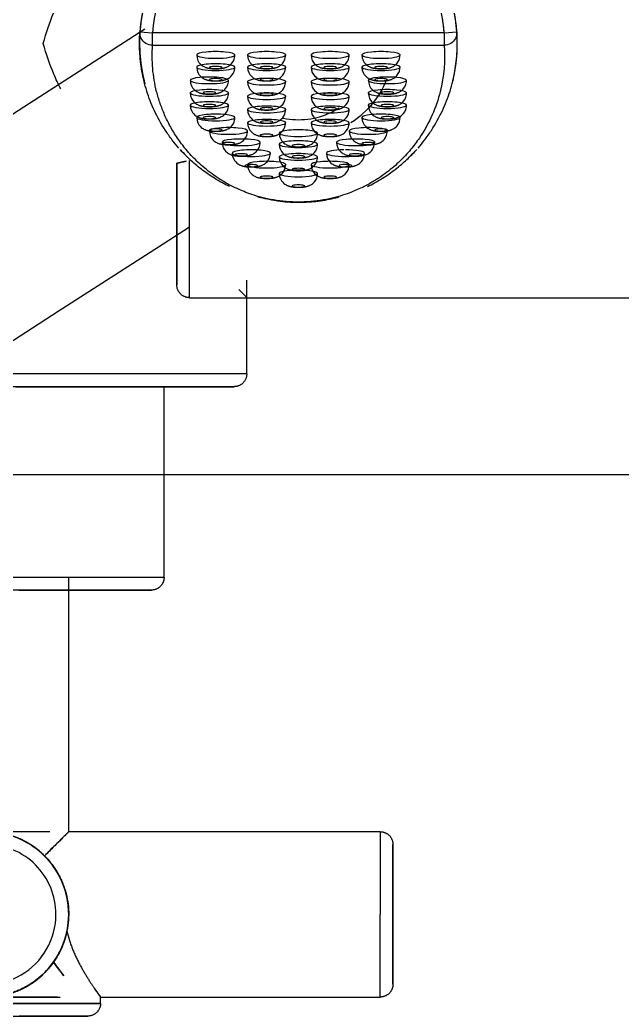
# Model space of a CAD drawing. Header units: millimetres. Extents: x 173236 to 801264, y -94969 to 615039.
# Drawn here: x 642920.1 to 642967.5, y 104797.6 to 104875.9 of the extents above; entities that cross this region are included whole.
import ezdxf

# ---------------------------------------------------------------- set-up
doc = ezdxf.new("R2010")
doc.units = ezdxf.units.MM
doc.header["$MEASUREMENT"] = 0
for name, color, linetype in [('VOX-A-ANNO-GRID-LINE', 254, 'Continuous'), ('VOX-A-ELEV-1-NEAR', 130, 'Continuous'), ('VOX-I- FURN-LAYOUT', 93, 'Continuous')]:
    doc.layers.add(name, color=color, linetype=linetype)

# ---------------------------------------------------------------- blocks, each defined once
blk = doc.blocks.new('dd')
at = {"layer": 'VOX-A-ANNO-GRID-LINE', "transparency": 33554610}
blk.add_line((725773.869, 159771.319), (698032.949, 159771.319), dxfattribs=at)
blk = doc.blocks.new('Shower_columns_15486 - Xref_5A9743C00 - Torture_dwg_K_LINK-1495419-First Floor')
blk.add_line((-2.1457, -3.0709), (-0.8071, -3.0709))
for points, knots in [([(-2.7756, -2.2835), (-2.7669, -2.2504), (-2.7507, -2.2028), (-2.7263, -2.1507), (-2.7108, -2.1219), (-2.6986, -2.1008), (-2.6852, -2.0803), (-2.666, -2.0539), (-2.6398, -2.0223), (-2.6126, -1.9919), (-2.5909, -1.9679), (-2.5751, -1.95), (-2.5595, -1.9321), (-2.5385, -1.9086), (-2.502, -1.8683), (-2.4709, -1.8353), (-2.4507, -1.8137)], [0, 0, 0, 0, 0.0714286, 0.1071429, 0.125, 0.1428571, 0.1607143, 0.1785714, 0.2142857, 0.25, 0.2678571, 0.2857143, 0.3035714, 0.3214286, 0.3571429, 0.4285714, 0.4285714, 0.4285714, 0.4285714]), ([(-2.7217, -2.4242), (-2.7293, -2.4096), (-2.7503, -2.3647), (-2.7668, -2.3168), (-2.7756, -2.2835)], [0.8928571, 0.8928571, 0.8928571, 0.8928571, 0.9285714, 1, 1, 1, 1])]:
    blk.add_open_spline(points, degree=3, knots=knots)
blk.add_open_spline([(-2.1457, -3.0709), (-2.1457, -3.0703), (-2.15, -3.0656), (-2.1623, -3.0536), (-2.1703, -3.0456)], degree=3)
blk = doc.blocks.new('Shower_columns_15486 - Xref_5A9743C00 - Torture_dwg_D_FIXED-1495421-First Floor')
for p, q in [((-2.3228, -0.7874), (-2.3228, -0.3629)), ((-2.3228, -0.4546), (-2.3228, -0.3629)), ((-2.3622, -0.7025), (-2.3622, -0.3711)), ((-2.3622, -0.7025), (-2.3622, -0.3711)), ((-2.3228, -0.7874), (-0.3937, -0.7874))]:
    blk.add_line(p, q)
at = {"flags": 128}
for points in [[(-2.3622, -0.3711), (-2.3622, -0.3967), (-2.3622, -0.4218), (-2.3622, -0.4461), (-2.3622, -0.4698), (-2.3622, -0.4927), (-2.3622, -0.5148), (-2.3622, -0.5361), (-2.3622, -0.5565), (-2.3622, -0.5761), (-2.3622, -0.5947), (-2.3622, -0.6124), (-2.3622, -0.6291), (-2.3622, -0.6447), (-2.3622, -0.6594), (-2.3622, -0.673), (-2.3622, -0.6855), (-2.3622, -0.6969), (-2.3622, -0.7072), (-2.3622, -0.7164), (-2.3622, -0.7245), (-2.3622, -0.7313), (-2.3622, -0.737), (-2.3622, -0.7415), (-2.3622, -0.7449), (-2.3622, -0.747), (-2.3622, -0.748)], [(-2.3622, -0.748), (-2.3622, -0.7474), (-2.3622, -0.7456), (-2.3622, -0.7427), (-2.3622, -0.7385), (-2.3622, -0.7331), (-2.3622, -0.7266), (-2.3622, -0.7189), (-2.3622, -0.7101), (-2.3622, -0.7001), (-2.3622, -0.689), (-2.3622, -0.6768), (-2.3622, -0.6635), (-2.3622, -0.6492), (-2.3622, -0.6338), (-2.3622, -0.6174), (-2.3622, -0.6), (-2.3622, -0.5816), (-2.3622, -0.5624), (-2.3622, -0.5422), (-2.3622, -0.5212), (-2.3622, -0.4993), (-2.3622, -0.4766), (-2.3622, -0.4532), (-2.3622, -0.429), (-2.3622, -0.4042), (-2.3622, -0.3787), (-2.3622, -0.3711)], [(-2.3228, -0.7874), (-2.3244, -0.7874), (-2.326, -0.7873), (-2.3275, -0.7871), (-2.3291, -0.7869), (-2.3307, -0.7866), (-2.3322, -0.7863), (-2.3337, -0.7859), (-2.3352, -0.7854), (-2.3367, -0.7849), (-2.3382, -0.7843), (-2.3396, -0.7837), (-2.341, -0.783), (-2.3424, -0.7822), (-2.3437, -0.7814), (-2.3451, -0.7805), (-2.3463, -0.7796), (-2.3476, -0.7786), (-2.3488, -0.7776), (-2.35, -0.7766), (-2.3511, -0.7755), (-2.3522, -0.7743), (-2.3532, -0.7731), (-2.3542, -0.7719), (-2.3551, -0.7706), (-2.356, -0.7693), (-2.3568, -0.768), (-2.3576, -0.7666), (-2.3583, -0.7652), (-2.3589, -0.7638), (-2.3595, -0.7623), (-2.3601, -0.7608), (-2.3606, -0.7593), (-2.361, -0.7578), (-2.3613, -0.7563), (-2.3616, -0.7547), (-2.3619, -0.7532), (-2.362, -0.7516), (-2.3622, -0.75), (-2.3622, -0.7485), (-2.3622, -0.748)]]:
    blk.add_lwpolyline(points, dxfattribs=at)
for points, knots in [([(-2.3337, -0.3652), (-2.3372, -0.3659), (-2.3438, -0.3673), (-2.3517, -0.3689), (-2.3597, -0.3705), (-2.3622, -0.3711), (-2.3622, -0.3711)], [0.1666667, 0.1666667, 0.1666667, 0.1666667, 0.3333333, 0.5, 0.6666667, 1, 1, 1, 1]), ([(-2.3622, -0.3711), (-2.3622, -0.3711), (-2.3597, -0.3705), (-2.3518, -0.3689), (-2.3438, -0.3673), (-2.3372, -0.3659), (-2.3338, -0.3652)], [0, 0, 0, 0, 0.3333333, 0.5, 0.6666667, 0.8333333, 0.8333333, 0.8333333, 0.8333333])]:
    blk.add_open_spline(points, degree=3, knots=knots)
blk = doc.blocks.new('Shower_columns_15486 - Xref_5A9743C00 - Torture_dwg_J_VALVE LEFT-1495422-First Floor')
for p, q in [((0.8071, -3.3071), (0.8071, -3.0166)), ((0.8071, -3.3071), (0, -3.3071)), ((0.5512, -3.3465), (-0.1383, -3.3465)), ((0.7677, -3.3465), (0, -3.3465)), ((0.7677, -3.3465), (0.5429, -3.3465)), ((0.5512, -3.937), (0.5512, -3.3465)), ((0.5512, -3.937), (0, -3.937)), ((0.2559, -4.7244), (0.2559, -3.937)), ((0.5118, -3.9764), (0, -3.9764)), ((0.1603, -3.9764), (0.2559, -3.9764)), ((0.5118, -3.9764), (0.2699, -3.9764)), ((0.1969, -4.7244), (0, -4.7244)), ((1.2205, -4.7244), (0.2559, -4.7244)), ((1.2205, -4.7244), (1.2205, -4.9803)), ((1.2598, -4.9803), (1.2598, -4.7638)), ((1.2598, -4.9803), (1.2598, -4.7638)), ((1.2205, -5.2362), (1.2205, -4.9803)), ((1.2598, -4.9803), (1.2598, -5.1678)), ((1.2598, -4.9803), (1.2598, -5.1678)), ((0, -5.2362), (0.229, -5.2362)), ((0.2088, -5.2362), (0, -5.2362)), ((0, -5.2362), (0.2088, -5.2362)), ((0.3543, -5.2362), (1.2205, -5.2362)), ((0.3543, -5.2559), (0.3543, -5.2362)), ((0.3543, -5.2559), (0, -5.2559)), ((0, -5.2559), (0.3543, -5.2559)), ((0, -5.2953), (0.315, -5.2953)), ((0, -5.2953), (0.315, -5.2953))]:
    blk.add_line(p, q)
at = {"flags": 128}
for points in [[(0.8071, -3.3071), (0.8071, -3.3087), (0.807, -3.3102), (0.8068, -3.3118), (0.8066, -3.3134), (0.8063, -3.3149), (0.806, -3.3164), (0.8056, -3.318), (0.8051, -3.3195), (0.8046, -3.321), (0.804, -3.3224), (0.8033, -3.3239), (0.8026, -3.3253), (0.8019, -3.3266), (0.8011, -3.328), (0.8002, -3.3293), (0.7993, -3.3306), (0.7983, -3.3318), (0.7973, -3.333), (0.7963, -3.3342), (0.7951, -3.3353), (0.794, -3.3364), (0.7928, -3.3374), (0.7916, -3.3384), (0.7903, -3.3393), (0.789, -3.3402), (0.7876, -3.341), (0.7863, -3.3418), (0.7849, -3.3425), (0.7834, -3.3432), (0.782, -3.3438), (0.7805, -3.3443), (0.779, -3.3448), (0.7775, -3.3452), (0.776, -3.3456), (0.7744, -3.3459), (0.7729, -3.3461), (0.7713, -3.3463), (0.7697, -3.3464), (0.7681, -3.3465), (0.7677, -3.3465)], [(0.0919, -3.3465), (0.1223, -3.3465), (0.1525, -3.3465), (0.1825, -3.3465), (0.2122, -3.3465), (0.2415, -3.3465), (0.2704, -3.3465), (0.299, -3.3465), (0.327, -3.3465), (0.3545, -3.3465), (0.3815, -3.3465), (0.4078, -3.3465), (0.4335, -3.3465), (0.4585, -3.3465), (0.4827, -3.3465), (0.5062, -3.3465), (0.5289, -3.3465), (0.5507, -3.3465), (0.5717, -3.3465), (0.5917, -3.3465), (0.6108, -3.3465), (0.6289, -3.3465), (0.646, -3.3465), (0.6621, -3.3465), (0.6771, -3.3465), (0.691, -3.3465), (0.7038, -3.3465), (0.7155, -3.3465), (0.7261, -3.3465), (0.7355, -3.3465), (0.7437, -3.3465), (0.7507, -3.3465), (0.7565, -3.3465), (0.7612, -3.3465), (0.7646, -3.3465), (0.7667, -3.3465), (0.7677, -3.3465)], [(0.7677, -3.3465), (0.7671, -3.3465), (0.7653, -3.3465), (0.7622, -3.3465), (0.7579, -3.3465), (0.7524, -3.3465), (0.7457, -3.3465), (0.7378, -3.3465), (0.7287, -3.3465), (0.7185, -3.3465), (0.7071, -3.3465), (0.6946, -3.3465), (0.681, -3.3465), (0.6662, -3.3465), (0.6505, -3.3465), (0.6336, -3.3465), (0.6158, -3.3465), (0.597, -3.3465), (0.5772, -3.3465), (0.5565, -3.3465), (0.5349, -3.3465), (0.5124, -3.3465)], [(0.5512, -3.937), (0.5511, -3.9386), (0.5511, -3.9402), (0.5509, -3.9417), (0.5507, -3.9433), (0.5504, -3.9448), (0.5501, -3.9464), (0.5496, -3.9479), (0.5492, -3.9494), (0.5487, -3.9509), (0.5481, -3.9523), (0.5474, -3.9538), (0.5467, -3.9552), (0.546, -3.9566), (0.5452, -3.9579), (0.5443, -3.9592), (0.5434, -3.9605), (0.5424, -3.9618), (0.5414, -3.963), (0.5403, -3.9641), (0.5392, -3.9653), (0.5381, -3.9663), (0.5369, -3.9674), (0.5357, -3.9683), (0.5344, -3.9693), (0.5331, -3.9701), (0.5317, -3.971), (0.5304, -3.9717), (0.529, -3.9724), (0.5275, -3.9731), (0.5261, -3.9737), (0.5246, -3.9742), (0.5231, -3.9747), (0.5216, -3.9751), (0.52, -3.9755), (0.5185, -3.9758), (0.5169, -3.976), (0.5154, -3.9762), (0.5138, -3.9763), (0.5122, -3.9764), (0.5118, -3.9764)], [(0.1017, -3.9764), (0.1217, -3.9764), (0.1414, -3.9764), (0.161, -3.9764), (0.1803, -3.9764), (0.1993, -3.9764), (0.218, -3.9764), (0.2363, -3.9764), (0.2543, -3.9764), (0.2719, -3.9764), (0.289, -3.9764), (0.3057, -3.9764), (0.3218, -3.9764), (0.3375, -3.9764), (0.3526, -3.9764), (0.3672, -3.9764), (0.3811, -3.9764), (0.3945, -3.9764), (0.4072, -3.9764), (0.4193, -3.9764), (0.4307, -3.9764), (0.4414, -3.9764), (0.4514, -3.9764), (0.4607, -3.9764), (0.4692, -3.9764), (0.477, -3.9764), (0.4841, -3.9764), (0.4903, -3.9764), (0.4958, -3.9764), (0.5005, -3.9764), (0.5044, -3.9764), (0.5074, -3.9764), (0.5097, -3.9764), (0.5112, -3.9764), (0.5118, -3.9764)], [(0.5118, -3.9764), (0.5114, -3.9764), (0.5102, -3.9764), (0.5081, -3.9764), (0.5053, -3.9764), (0.5016, -3.9764), (0.4971, -3.9764), (0.4919, -3.9764), (0.4858, -3.9764), (0.479, -3.9764), (0.4714, -3.9764), (0.4631, -3.9764), (0.454, -3.9764), (0.4442, -3.9764), (0.4336, -3.9764), (0.4224, -3.9764), (0.4105, -3.9764), (0.398, -3.9764), (0.3848, -3.9764), (0.371, -3.9764), (0.3566, -3.9764), (0.3416, -3.9764), (0.3261, -3.9764), (0.3101, -3.9764), (0.2935, -3.9764), (0.2765, -3.9764), (0.2591, -3.9764)], [(0.2559, -4.9803), (0.2557, -4.9701), (0.2551, -4.9599), (0.2541, -4.9497), (0.2526, -4.9395), (0.2508, -4.9295), (0.2486, -4.9195), (0.2459, -4.9096), (0.2429, -4.8998), (0.2395, -4.8902), (0.2357, -4.8807), (0.2315, -4.8713), (0.227, -4.8621), (0.2221, -4.8532), (0.2168, -4.8444), (0.2112, -4.8358), (0.2053, -4.8275), (0.199, -4.8194), (0.1924, -4.8116), (0.1855, -4.804), (0.1783, -4.7967), (0.1708, -4.7898), (0.1631, -4.7831), (0.155, -4.7767), (0.1468, -4.7707), (0.1383, -4.765), (0.1295, -4.7596), (0.1206, -4.7546), (0.1115, -4.75), (0.1022, -4.7457)], [(1.2205, -4.7244), (1.222, -4.7244), (1.2236, -4.7245), (1.2252, -4.7247), (1.2267, -4.7249), (1.2283, -4.7252), (1.2298, -4.7255), (1.2314, -4.7259), (1.2329, -4.7264), (1.2343, -4.7269), (1.2358, -4.7275), (1.2372, -4.7282), (1.2387, -4.7289), (1.24, -4.7296), (1.2414, -4.7304), (1.2427, -4.7313), (1.244, -4.7322), (1.2452, -4.7332), (1.2464, -4.7342), (1.2476, -4.7352), (1.2487, -4.7364), (1.2498, -4.7375), (1.2508, -4.7387), (1.2518, -4.7399), (1.2527, -4.7412), (1.2536, -4.7425), (1.2544, -4.7438), (1.2552, -4.7452), (1.2559, -4.7466), (1.2566, -4.7481), (1.2572, -4.7495), (1.2577, -4.751), (1.2582, -4.7525), (1.2586, -4.754), (1.259, -4.7555), (1.2593, -4.7571), (1.2595, -4.7586), (1.2597, -4.7602), (1.2598, -4.7618), (1.2598, -4.7634), (1.2598, -4.7638)], [(1.2598, -4.9803), (1.2598, -4.9717), (1.2598, -4.963), (1.2598, -4.9544), (1.2598, -4.9458), (1.2598, -4.9373), (1.2598, -4.9288), (1.2598, -4.9205), (1.2598, -4.9122), (1.2598, -4.904), (1.2598, -4.896), (1.2598, -4.8881), (1.2598, -4.8803), (1.2598, -4.8727), (1.2598, -4.8653), (1.2598, -4.858), (1.2598, -4.851), (1.2598, -4.8442), (1.2598, -4.8375), (1.2598, -4.8311), (1.2598, -4.825), (1.2598, -4.8191), (1.2598, -4.8134), (1.2598, -4.808), (1.2598, -4.8029), (1.2598, -4.7981), (1.2598, -4.7936), (1.2598, -4.7893), (1.2598, -4.7854), (1.2598, -4.7818), (1.2598, -4.7785), (1.2598, -4.7755), (1.2598, -4.7729), (1.2598, -4.7706), (1.2598, -4.7686), (1.2598, -4.7669), (1.2598, -4.7656), (1.2598, -4.7647), (1.2598, -4.7641), (1.2598, -4.7638)], [(1.2598, -4.7638), (1.2598, -4.764), (1.2598, -4.7645), (1.2598, -4.7653), (1.2598, -4.7665), (1.2598, -4.7681), (1.2598, -4.77), (1.2598, -4.7722), (1.2598, -4.7748), (1.2598, -4.7777), (1.2598, -4.7809), (1.2598, -4.7844), (1.2598, -4.7882), (1.2598, -4.7924), (1.2598, -4.7969), (1.2598, -4.8016), (1.2598, -4.8066), (1.2598, -4.8119), (1.2598, -4.8175), (1.2598, -4.8234), (1.2598, -4.8295), (1.2598, -4.8358), (1.2598, -4.8423), (1.2598, -4.8491), (1.2598, -4.8561), (1.2598, -4.8633), (1.2598, -4.8707), (1.2598, -4.8783), (1.2598, -4.886), (1.2598, -4.8938), (1.2598, -4.9019), (1.2598, -4.91), (1.2598, -4.9182), (1.2598, -4.9266), (1.2598, -4.935), (1.2598, -4.9435), (1.2598, -4.9521), (1.2598, -4.9607), (1.2598, -4.9693), (1.2598, -4.978), (1.2598, -4.9803)], [(0.0971, -5.2171), (0.1065, -5.213), (0.1157, -5.2086), (0.1247, -5.2038), (0.1336, -5.1986), (0.1422, -5.1931), (0.1506, -5.1872), (0.1588, -5.181), (0.1667, -5.1745), (0.1743, -5.1677), (0.1816, -5.1606), (0.1887, -5.1532), (0.1955, -5.1455), (0.2019, -5.1375), (0.208, -5.1293), (0.2138, -5.1209), (0.2193, -5.1122), (0.2244, -5.1034), (0.2291, -5.0943), (0.2335, -5.085), (0.2375, -5.0756), (0.2411, -5.066), (0.2444, -5.0563), (0.2472, -5.0465), (0.2496, -5.0366), (0.2517, -5.0265), (0.2533, -5.0164), (0.2546, -5.0063), (0.2554, -4.9961), (0.2558, -4.9858), (0.2559, -4.9803)], [(1.2598, -4.9803), (1.2598, -4.989), (1.2598, -4.9976), (1.2598, -5.0062), (1.2598, -5.0148), (1.2598, -5.0233), (1.2598, -5.0318), (1.2598, -5.0402), (1.2598, -5.0484), (1.2598, -5.0566), (1.2598, -5.0646), (1.2598, -5.0725), (1.2598, -5.0803), (1.2598, -5.0879), (1.2598, -5.0953), (1.2598, -5.1026), (1.2598, -5.1096), (1.2598, -5.1165), (1.2598, -5.1231), (1.2598, -5.1295), (1.2598, -5.1356), (1.2598, -5.1416), (1.2598, -5.1472), (1.2598, -5.1526), (1.2598, -5.1577), (1.2598, -5.1625), (1.2598, -5.1671), (1.2598, -5.1713), (1.2598, -5.1752), (1.2598, -5.1788), (1.2598, -5.1821), (1.2598, -5.1851), (1.2598, -5.1878), (1.2598, -5.1901), (1.2598, -5.1921), (1.2598, -5.1937), (1.2598, -5.195), (1.2598, -5.196), (1.2598, -5.1966), (1.2598, -5.1968)], [(1.2598, -5.1969), (1.2598, -5.1967), (1.2598, -5.1962), (1.2598, -5.1953), (1.2598, -5.1941), (1.2598, -5.1925), (1.2598, -5.1906), (1.2598, -5.1884), (1.2598, -5.1859), (1.2598, -5.183), (1.2598, -5.1798), (1.2598, -5.1762), (1.2598, -5.1724), (1.2598, -5.1682), (1.2598, -5.1638), (1.2598, -5.159), (1.2598, -5.154), (1.2598, -5.1487), (1.2598, -5.1431), (1.2598, -5.1373), (1.2598, -5.1312), (1.2598, -5.1248), (1.2598, -5.1183), (1.2598, -5.1115), (1.2598, -5.1045), (1.2598, -5.0973), (1.2598, -5.0899), (1.2598, -5.0824), (1.2598, -5.0747), (1.2598, -5.0668), (1.2598, -5.0588), (1.2598, -5.0506), (1.2598, -5.0424), (1.2598, -5.0341), (1.2598, -5.0256), (1.2598, -5.0171), (1.2598, -5.0086), (1.2598, -4.9999), (1.2598, -4.9913), (1.2598, -4.9827), (1.2598, -4.9803)], [(1.2598, -5.1969), (1.2598, -5.1984), (1.2597, -5.2), (1.2596, -5.2016), (1.2593, -5.2031), (1.2591, -5.2047), (1.2587, -5.2062), (1.2583, -5.2077), (1.2578, -5.2092), (1.2573, -5.2107), (1.2567, -5.2122), (1.2561, -5.2136), (1.2554, -5.215), (1.2546, -5.2164), (1.2538, -5.2178), (1.253, -5.2191), (1.2521, -5.2204), (1.2511, -5.2216), (1.2501, -5.2228), (1.249, -5.224), (1.2479, -5.2251), (1.2468, -5.2262), (1.2456, -5.2272), (1.2443, -5.2282), (1.2431, -5.2291), (1.2417, -5.23), (1.2404, -5.2308), (1.239, -5.2316), (1.2376, -5.2323), (1.2362, -5.2329), (1.2347, -5.2335), (1.2333, -5.2341), (1.2318, -5.2346), (1.2302, -5.235), (1.2287, -5.2353), (1.2272, -5.2356), (1.2256, -5.2359), (1.224, -5.2361), (1.2225, -5.2362), (1.2209, -5.2362), (1.2205, -5.2362)], [(0.2215, -5.2362), (0.1476, -5.2362), (0.0738, -5.2362), (0, -5.2362)], [(0, -5.2362), (0.0738, -5.2362), (0.1476, -5.2362), (0.2215, -5.2362)], [(0, -5.2362), (0.0738, -5.2362), (0.1476, -5.2362), (0.2215, -5.2362)], [(0.2215, -5.2362), (0.1476, -5.2362), (0.0738, -5.2362), (0, -5.2362)], [(0.3543, -5.2559), (0.3543, -5.2575), (0.3542, -5.2591), (0.354, -5.2606), (0.3538, -5.2622), (0.3535, -5.2637), (0.3532, -5.2653), (0.3528, -5.2668), (0.3523, -5.2683), (0.3518, -5.2698), (0.3512, -5.2712), (0.3506, -5.2727), (0.3499, -5.2741), (0.3491, -5.2755), (0.3483, -5.2768), (0.3475, -5.2781), (0.3465, -5.2794), (0.3456, -5.2807), (0.3446, -5.2819), (0.3435, -5.283), (0.3424, -5.2841), (0.3412, -5.2852), (0.34, -5.2862), (0.3388, -5.2872), (0.3375, -5.2882), (0.3362, -5.289), (0.3349, -5.2899), (0.3335, -5.2906), (0.3321, -5.2913), (0.3307, -5.292), (0.3292, -5.2926), (0.3277, -5.2931), (0.3262, -5.2936), (0.3247, -5.294), (0.3232, -5.2944), (0.3217, -5.2947), (0.3201, -5.2949), (0.3185, -5.2951), (0.317, -5.2952), (0.3154, -5.2953), (0.315, -5.2953)], [(0.0991, -5.2953), (0.111, -5.2953), (0.1227, -5.2953), (0.1342, -5.2953), (0.1454, -5.2953), (0.1565, -5.2953), (0.1673, -5.2953), (0.1778, -5.2953), (0.1881, -5.2953), (0.198, -5.2953), (0.2077, -5.2953), (0.217, -5.2953), (0.2259, -5.2953), (0.2345, -5.2953), (0.2428, -5.2953), (0.2506, -5.2953), (0.258, -5.2953), (0.265, -5.2953), (0.2716, -5.2953), (0.2778, -5.2953), (0.2835, -5.2953), (0.2888, -5.2953), (0.2936, -5.2953), (0.2979, -5.2953), (0.3017, -5.2953), (0.3051, -5.2953), (0.308, -5.2953), (0.3104, -5.2953), (0.3123, -5.2953), (0.3137, -5.2953), (0.3146, -5.2953), (0.3149, -5.2953)], [(0.315, -5.2953), (0.3147, -5.2953), (0.314, -5.2953), (0.3127, -5.2953), (0.3109, -5.2953), (0.3087, -5.2953), (0.3059, -5.2953), (0.3027, -5.2953), (0.299, -5.2953), (0.2948, -5.2953), (0.2901, -5.2953), (0.285, -5.2953), (0.2794, -5.2953), (0.2733, -5.2953), (0.2669, -5.2953), (0.2599, -5.2953), (0.2526, -5.2953), (0.2449, -5.2953), (0.2368, -5.2953), (0.2283, -5.2953), (0.2194, -5.2953), (0.2102, -5.2953), (0.2007, -5.2953), (0.1908, -5.2953), (0.1806, -5.2953), (0.1702, -5.2953), (0.1594, -5.2953), (0.1484, -5.2953), (0.1372, -5.2953), (0.1258, -5.2953), (0.1141, -5.2953), (0.1023, -5.2953)]]:
    blk.add_lwpolyline(points, dxfattribs=at)
for radius, start, end in [(0.2559, 360, 90), (0.2559, 0.7824, 89.3797), (0.2165, 360, 90), (0.2165, 180, 0), (0.2559, 270, 360), (0.2559, 270, 358.8807)]:
    blk.add_arc((0, -4.9803), radius, start, end)
for points, knots in [([(0, -4.7244), (0.0123, -4.7247), (0.0306, -4.7261), (0.054, -4.7302), (0.071, -4.7342), (0.0874, -4.7395), (0.1085, -4.7482), (0.133, -4.761), (0.159, -4.7785), (0.174, -4.7921), (0.181, -4.7994)], [0, 0, 0, 0, 0.166667, 0.25, 0.333333, 0.416667, 0.5, 0.666667, 0.833333, 1, 1, 1, 1]), ([(0.2559, -4.7244), (0.2557, -4.7244), (0.253, -4.7274), (0.2437, -4.7366), (0.236, -4.7443), (0.229, -4.7514), (0.2212, -4.7591), (0.2062, -4.7741), (0.1916, -4.7889), (0.181, -4.7994)], [0, 0, 0, 0, 0.25, 0.375, 0.5, 0.5625, 0.625, 0.75, 1, 1, 1, 1]), ([(0.2559, -4.7244), (0.2559, -4.7247), (0.2546, -4.7261), (0.2504, -4.7302), (0.2461, -4.7342), (0.2407, -4.7395), (0.2322, -4.7482), (0.2194, -4.761), (0.2013, -4.7785), (0.1879, -4.7921), (0.181, -4.7994)], [0, 0, 0, 0, 0.166667, 0.25, 0.333333, 0.416667, 0.5, 0.666667, 0.833333, 1, 1, 1, 1]), ([(0.181, -4.7994), (0.1877, -4.8058), (0.2004, -4.8198), (0.2142, -4.8397), (0.2243, -4.8571), (0.2315, -4.8708), (0.2379, -4.8852), (0.245, -4.9052), (0.2519, -4.9319), (0.2563, -4.9654), (0.2559, -4.9989), (0.2528, -5.0213), (0.2505, -5.0324)], [0, 0, 0, 0, 0.125, 0.25, 0.3125, 0.375, 0.4375, 0.5, 0.625, 0.75, 0.875, 1, 1, 1, 1]), ([(0.2028, -5.1364), (0.2085, -5.1289), (0.2192, -5.1135), (0.2371, -5.0799), (0.246, -5.0521), (0.2505, -5.0324)], [0.6666667, 0.6666667, 0.6666667, 0.6666667, 0.75, 0.8333333, 1, 1, 1, 1]), ([(0.2505, -5.0324), (0.2461, -5.0521), (0.2372, -5.0798), (0.2193, -5.1133), (0.2086, -5.1288), (0.2029, -5.1363)], [0, 0, 0, 0, 0.1666667, 0.25, 0.3333333, 0.3333333, 0.3333333, 0.3333333]), ([(0.2505, -5.0324), (0.2529, -5.0421), (0.2569, -5.0565), (0.2628, -5.0748), (0.2676, -5.0881), (0.2729, -5.1009), (0.2787, -5.1132), (0.2837, -5.1231), (0.2876, -5.1307), (0.2905, -5.1364), (0.2935, -5.1419), (0.2975, -5.1491), (0.3025, -5.1578), (0.3085, -5.1676), (0.3142, -5.177), (0.3197, -5.1858), (0.3251, -5.194), (0.3303, -5.2016), (0.3349, -5.2086), (0.3391, -5.2149), (0.3444, -5.2223), (0.3517, -5.2325), (0.3541, -5.2362), (0.3543, -5.2362)], [0, 0, 0, 0, 0.083333, 0.125, 0.166667, 0.208333, 0.25, 0.291667, 0.3125, 0.333333, 0.354167, 0.375, 0.416667, 0.458333, 0.5, 0.541667, 0.583333, 0.625, 0.666667, 0.708333, 0.75, 0.833333, 1, 1, 1, 1]), ([(0, -5.2362), (0.0188, -5.2362), (0.0475, -5.2331), (0.08, -5.2237), (0.0983, -5.2167), (0.1119, -5.2106), (0.1253, -5.2036), (0.1427, -5.1931), (0.1723, -5.1716), (0.1955, -5.1471), (0.2088, -5.1283)], [0, 0, 0, 0, 0.25, 0.375, 0.4375, 0.5, 0.5625, 0.625, 0.75, 1, 1, 1, 1]), ([(0.2088, -5.1283), (0.1955, -5.1471), (0.1723, -5.1716), (0.1427, -5.1931), (0.1253, -5.2036), (0.1119, -5.2106), (0.0983, -5.2167), (0.08, -5.2237), (0.0475, -5.2331), (0.0188, -5.2362), (0, -5.2362)], [0, 0, 0, 0, 0.25, 0.375, 0.4375, 0.5, 0.5625, 0.625, 0.75, 1, 1, 1, 1]), ([(0.2408, -5.1708), (0.2383, -5.1676), (0.2333, -5.1609), (0.2227, -5.147), (0.2145, -5.1359), (0.2088, -5.1283)], [0.75, 0.75, 0.75, 0.75, 0.8125, 0.875, 1, 1, 1, 1]), ([(0, -5.2362), (0.0111, -5.2362), (0.033, -5.2348), (0.0594, -5.2296), (0.0798, -5.2236), (0.0946, -5.2183), (0.1089, -5.2121), (0.1203, -5.2063), (0.1291, -5.2013), (0.1377, -5.1961), (0.148, -5.1892), (0.1598, -5.1804), (0.1672, -5.1741), (0.1708, -5.1708)], [0, 0, 0, 0, 0.125, 0.25, 0.3125, 0.375, 0.4375, 0.5, 0.53125, 0.5625, 0.625, 0.6875, 0.75, 0.75, 0.75, 0.75]), ([(0.1708, -5.1709), (0.1672, -5.1741), (0.1598, -5.1804), (0.148, -5.1893), (0.1356, -5.1975), (0.1225, -5.2051), (0.1088, -5.2121), (0.0945, -5.2183), (0.0797, -5.2237), (0.0593, -5.2296), (0.0329, -5.2348), (0.011, -5.2362), (0, -5.2362)], [0.25, 0.25, 0.25, 0.25, 0.3125, 0.375, 0.4375, 0.5, 0.5625, 0.625, 0.6875, 0.75, 0.875, 1, 1, 1, 1])]:
    blk.add_open_spline(points, degree=3, knots=knots)
for points in [[(0.181, -4.7994), (0.1705, -4.7887), (0.1588, -4.779), (0.1458, -4.77)], [(0.2167, -4.8442), (0.2115, -4.8357), (0.2004, -4.8198), (0.1877, -4.8058), (0.181, -4.7994)], [(0.2088, -5.1283), (0.2145, -5.1359), (0.2255, -5.1507), (0.2358, -5.1644), (0.2409, -5.1709)], [(0.1639, -5.1768), (0.1494, -5.1889), (0.1174, -5.2102), (0.0611, -5.2313), (0.0208, -5.236), (0, -5.2362)], [(0, -5.2362), (0.0207, -5.236), (0.0609, -5.2314), (0.1173, -5.2103), (0.1493, -5.189), (0.1638, -5.1769)], [(0.3348, -5.2084), (0.3408, -5.2173), (0.3507, -5.2313), (0.3543, -5.236), (0.3543, -5.2362)]]:
    blk.add_open_spline(points, degree=3)
blk = doc.blocks.new('Shower_columns_15486 - Xref_5A9743C00 - Torture_dwg_L_FLEXO-1495424-First Floor')
at = {"flags": 128}
for points in [[(-4.0706, -3.276), (-3.5826, -2.9615), (-3.1649, -2.6923), (-2.818, -2.4687), (-2.5426, -2.2913), (-2.4609, -2.2386)], [(-1.7122, -2.3951), (-1.7169, -2.406), (-1.722, -2.4166), (-1.7275, -2.4271), (-1.7335, -2.4373), (-1.7398, -2.4472), (-1.7466, -2.4569), (-1.7537, -2.4664), (-1.7612, -2.4755), (-1.769, -2.4843), (-1.7772, -2.4928), (-1.7858, -2.501), (-1.7946, -2.5088), (-1.8038, -2.5162), (-1.8132, -2.5233), (-1.823, -2.53)], [(-2.0321, -2.5152), (-2.0228, -2.5168), (-2.0135, -2.5181), (-2.0041, -2.5191), (-1.9946, -2.5196), (-1.9852, -2.5198), (-1.9757, -2.5196), (-1.9663, -2.519), (-1.9569, -2.518), (-1.9476, -2.5167), (-1.9383, -2.515), (-1.9291, -2.5129), (-1.9199, -2.5105), (-1.9109, -2.5077), (-1.902, -2.5045), (-1.8932, -2.501), (-1.8846, -2.4971), (-1.8762, -2.4929), (-1.8679, -2.4884), (-1.8598, -2.4835)], [(-2.3228, -2.8522), (-2.4047, -2.905), (-2.7294, -3.1142), (-3.1251, -3.3692), (-3.5913, -3.6696), (-3.7507, -3.7724)]]:
    blk.add_lwpolyline(points, dxfattribs=at)
blk = doc.blocks.new('Shower_columns_15486 - Xref_5A9743C00 - Torture_dwg_E_SORTIDA-1495425-First Floor')
at = {"flags": 128}
blk.add_lwpolyline([(-0.315, -0.0359), (-0.3139, -0.0449), (-0.3113, -0.0527), (-0.3078, -0.0588), (-0.3042, -0.0632), (-0.3008, -0.0665), (-0.2978, -0.0688), (-0.2952, -0.0705), (-0.2929, -0.0718), (-0.2908, -0.0728), (-0.289, -0.0736), (-0.2873, -0.0743), (-0.2858, -0.0748), (-0.2844, -0.0753), (-0.2831, -0.0756), (-0.2818, -0.076), (-0.2806, -0.0763), (-0.2795, -0.0765), (-0.2784, -0.0768), (-0.2772, -0.077), (-0.2762, -0.0772), (-0.2751, -0.0773), (-0.274, -0.0775), (-0.273, -0.0776), (-0.2719, -0.0778), (-0.2709, -0.0779), (-0.2699, -0.078), (-0.2688, -0.0781), (-0.2678, -0.0782), (-0.2667, -0.0783), (-0.2657, -0.0784), (-0.2646, -0.0784), (-0.2636, -0.0785), (-0.2625, -0.0785), (-0.2615, -0.0786), (-0.2604, -0.0786), (-0.2594, -0.0786), (-0.2583, -0.0787), (-0.2573, -0.0787), (-0.2562, -0.0787), (-0.2551, -0.0787), (-0.2541, -0.0787), (-0.253, -0.0787), (-0.252, -0.0786), (-0.2509, -0.0786), (-0.2498, -0.0786), (-0.2488, -0.0785), (-0.2477, -0.0785), (-0.2467, -0.0784), (-0.2456, -0.0783), (-0.2446, -0.0782), (-0.2436, -0.0782), (-0.2425, -0.0781), (-0.2415, -0.078), (-0.2404, -0.0778), (-0.2394, -0.0777), (-0.2383, -0.0776), (-0.2373, -0.0774), (-0.2362, -0.0773), (-0.2351, -0.0771), (-0.2341, -0.0769), (-0.2329, -0.0767), (-0.2318, -0.0764), (-0.2306, -0.0761), (-0.2294, -0.0758), (-0.2281, -0.0755), (-0.2268, -0.0751), (-0.2253, -0.0746), (-0.2237, -0.074), (-0.222, -0.0733), (-0.2201, -0.0724), (-0.2179, -0.0713), (-0.2155, -0.0698), (-0.2127, -0.0678), (-0.2095, -0.0651), (-0.206, -0.0614), (-0.2024, -0.0562), (-0.1992, -0.0493), (-0.1972, -0.0408), (-0.1969, -0.0359)], dxfattribs=at)
for centre, major_axis, start_param, end_param in [((-0.2559, -0.0359), (0.0591, 0), 0, 3.141593), ((-0.2559, -0.0359), (0.0591, 0), 3.141593, 6.283185), ((-0.2559, -0.0747), (0.0197, 0), 0, 3.141593), ((-0.2559, -0.0747), (-0.0197, 0), 0, 3.141593)]:
    blk.add_ellipse(centre, major_axis=major_axis, ratio=0.173648, start_param=start_param, end_param=end_param)
blk = doc.blocks.new('Shower_columns_15486 - Xref_5A9743C00 - Torture_dwg_E_SORTIDA-V3-First Floor')
at = {"flags": 128}
blk.add_lwpolyline([(-0.3346, -0.1145), (-0.3336, -0.1235), (-0.331, -0.1313), (-0.3275, -0.1374), (-0.3239, -0.1419), (-0.3205, -0.1451), (-0.3175, -0.1474), (-0.3149, -0.1492), (-0.3125, -0.1505), (-0.3105, -0.1515), (-0.3087, -0.1523), (-0.307, -0.1529), (-0.3055, -0.1534), (-0.3041, -0.1539), (-0.3028, -0.1543), (-0.3015, -0.1546), (-0.3003, -0.1549), (-0.2992, -0.1552), (-0.298, -0.1554), (-0.2969, -0.1556), (-0.2959, -0.1558), (-0.2948, -0.156), (-0.2937, -0.1561), (-0.2927, -0.1563), (-0.2916, -0.1564), (-0.2906, -0.1565), (-0.2895, -0.1566), (-0.2885, -0.1567), (-0.2875, -0.1568), (-0.2864, -0.1569), (-0.2854, -0.157), (-0.2843, -0.157), (-0.2833, -0.1571), (-0.2822, -0.1572), (-0.2812, -0.1572), (-0.2801, -0.1572), (-0.2791, -0.1573), (-0.278, -0.1573), (-0.2769, -0.1573), (-0.2759, -0.1573), (-0.2748, -0.1573), (-0.2738, -0.1573), (-0.2727, -0.1573), (-0.2716, -0.1572), (-0.2706, -0.1572), (-0.2695, -0.1572), (-0.2685, -0.1571), (-0.2674, -0.1571), (-0.2664, -0.157), (-0.2653, -0.1569), (-0.2643, -0.1569), (-0.2632, -0.1568), (-0.2622, -0.1567), (-0.2612, -0.1566), (-0.2601, -0.1565), (-0.2591, -0.1563), (-0.258, -0.1562), (-0.257, -0.156), (-0.2559, -0.1559), (-0.2548, -0.1557), (-0.2537, -0.1555), (-0.2526, -0.1553), (-0.2515, -0.155), (-0.2503, -0.1548), (-0.2491, -0.1545), (-0.2478, -0.1541), (-0.2464, -0.1537), (-0.245, -0.1532), (-0.2434, -0.1526), (-0.2417, -0.1519), (-0.2398, -0.151), (-0.2376, -0.1499), (-0.2352, -0.1484), (-0.2324, -0.1464), (-0.2292, -0.1437), (-0.2257, -0.14), (-0.2221, -0.1348), (-0.2188, -0.1279), (-0.2168, -0.1194), (-0.2165, -0.1145)], dxfattribs=at)
for centre, major_axis, start_param, end_param in [((-0.2756, -0.1145), (0.0591, 0), 0, 3.141593), ((-0.2756, -0.1145), (0.0591, 0), 3.141593, 6.283185), ((-0.2756, -0.1533), (0.0197, 0), 0, 3.141593), ((-0.2756, -0.1533), (-0.0197, 0), 0, 3.141593)]:
    blk.add_ellipse(centre, major_axis=major_axis, ratio=0.173648, start_param=start_param, end_param=end_param)
blk = doc.blocks.new('Shower_columns_15486 - Xref_5A9743C00 - Torture_dwg_E_SORTIDA-V4-First Floor')
at = {"flags": 128}
blk.add_lwpolyline([(0.0866, -0.3399), (0.0876, -0.3489), (0.0903, -0.3567), (0.0938, -0.3628), (0.0974, -0.3672), (0.1008, -0.3705), (0.1038, -0.3728), (0.1064, -0.3745), (0.1087, -0.3758), (0.1108, -0.3768), (0.1126, -0.3776), (0.1142, -0.3783), (0.1158, -0.3788), (0.1172, -0.3793), (0.1185, -0.3797), (0.1197, -0.38), (0.1209, -0.3803), (0.1221, -0.3805), (0.1232, -0.3808), (0.1243, -0.381), (0.1254, -0.3812), (0.1265, -0.3813), (0.1275, -0.3815), (0.1286, -0.3816), (0.1296, -0.3818), (0.1307, -0.3819), (0.1317, -0.382), (0.1328, -0.3821), (0.1338, -0.3822), (0.1348, -0.3823), (0.1359, -0.3824), (0.1369, -0.3824), (0.138, -0.3825), (0.139, -0.3825), (0.1401, -0.3826), (0.1411, -0.3826), (0.1422, -0.3826), (0.1433, -0.3827), (0.1443, -0.3827), (0.1454, -0.3827), (0.1464, -0.3827), (0.1475, -0.3827), (0.1486, -0.3827), (0.1496, -0.3826), (0.1507, -0.3826), (0.1517, -0.3826), (0.1528, -0.3825), (0.1538, -0.3825), (0.1549, -0.3824), (0.1559, -0.3823), (0.157, -0.3822), (0.158, -0.3822), (0.1591, -0.3821), (0.1601, -0.382), (0.1611, -0.3818), (0.1622, -0.3817), (0.1632, -0.3816), (0.1643, -0.3814), (0.1654, -0.3813), (0.1664, -0.3811), (0.1675, -0.3809), (0.1686, -0.3807), (0.1698, -0.3804), (0.1709, -0.3801), (0.1722, -0.3798), (0.1735, -0.3795), (0.1748, -0.3791), (0.1763, -0.3786), (0.1778, -0.378), (0.1796, -0.3773), (0.1815, -0.3764), (0.1837, -0.3753), (0.1861, -0.3738), (0.1889, -0.3718), (0.1921, -0.3691), (0.1956, -0.3654), (0.1992, -0.3602), (0.2024, -0.3533), (0.2044, -0.3448), (0.2047, -0.3399)], dxfattribs=at)
for centre, major_axis, start_param, end_param in [((0.1457, -0.3399), (0.0591, 0), 1.6568, 3.141593), ((0.1457, -0.3399), (0.0591, 0), 0, 1.570796), ((0.1457, -0.3399), (0.0591, 0), 3.141593, 6.283185), ((0.1457, -0.3787), (-0.0197, 0), 3.141593, 6.283185), ((0.1457, -0.3787), (0.0197, 0), 3.141593, 6.283185)]:
    blk.add_ellipse(centre, major_axis=major_axis, ratio=0.173648, start_param=start_param, end_param=end_param)
blk = doc.blocks.new('Shower_columns_15486 - Xref_5A9743C00 - Torture_dwg_F_SORTIDA ARRAY-1495426-First Floor')
for name, p in [('Shower_columns_15486 - Xref_5A9743C00 - Torture_dwg_E_SORTIDA-1495425-First Floor', (0, 0)), ('Shower_columns_15486 - Xref_5A9743C00 - Torture_dwg_E_SORTIDA-1495425-First Floor', (0.1575, 0)), ('Shower_columns_15486 - Xref_5A9743C00 - Torture_dwg_E_SORTIDA-1495425-First Floor', (0.3543, 0)), ('Shower_columns_15486 - Xref_5A9743C00 - Torture_dwg_E_SORTIDA-1495425-First Floor', (0.5118, 0)), ('Shower_columns_15486 - Xref_5A9743C00 - Torture_dwg_E_SORTIDA-1495425-First Floor', (0, -0.0376)), ('Shower_columns_15486 - Xref_5A9743C00 - Torture_dwg_E_SORTIDA-1495425-First Floor', (0.1575, -0.0376)), ('Shower_columns_15486 - Xref_5A9743C00 - Torture_dwg_E_SORTIDA-1495425-First Floor', (0.3543, -0.0376)), ('Shower_columns_15486 - Xref_5A9743C00 - Torture_dwg_E_SORTIDA-1495425-First Floor', (0.5118, -0.0376)), ('Shower_columns_15486 - Xref_5A9743C00 - Torture_dwg_E_SORTIDA-V3-First Floor', (0, 0)), ('Shower_columns_15486 - Xref_5A9743C00 - Torture_dwg_E_SORTIDA-1495425-First Floor', (0.1575, -0.0827)), ('Shower_columns_15486 - Xref_5A9743C00 - Torture_dwg_E_SORTIDA-1495425-First Floor', (0.3543, -0.0827)), ('Shower_columns_15486 - Xref_5A9743C00 - Torture_dwg_E_SORTIDA-V3-First Floor', (0.5512, 0)), ('Shower_columns_15486 - Xref_5A9743C00 - Torture_dwg_E_SORTIDA-1495425-First Floor', (-0.0197, -0.1176)), ('Shower_columns_15486 - Xref_5A9743C00 - Torture_dwg_E_SORTIDA-1495425-First Floor', (0.1575, -0.1278)), ('Shower_columns_15486 - Xref_5A9743C00 - Torture_dwg_E_SORTIDA-1495425-First Floor', (0.3543, -0.1278)), ('Shower_columns_15486 - Xref_5A9743C00 - Torture_dwg_E_SORTIDA-1495425-First Floor', (0.5315, -0.1176)), ('Shower_columns_15486 - Xref_5A9743C00 - Torture_dwg_E_SORTIDA-1495425-First Floor', (-0.0197, -0.1554)), ('Shower_columns_15486 - Xref_5A9743C00 - Torture_dwg_E_SORTIDA-1495425-First Floor', (0.5315, -0.1554)), ('Shower_columns_15486 - Xref_5A9743C00 - Torture_dwg_E_SORTIDA-1495425-First Floor', (0.1575, -0.1689)), ('Shower_columns_15486 - Xref_5A9743C00 - Torture_dwg_E_SORTIDA-1495425-First Floor', (0.3543, -0.1689)), ('Shower_columns_15486 - Xref_5A9743C00 - Torture_dwg_E_SORTIDA-1495425-First Floor', (0, -0.1936)), ('Shower_columns_15486 - Xref_5A9743C00 - Torture_dwg_E_SORTIDA-1495425-First Floor', (0.1575, -0.2099)), ('Shower_columns_15486 - Xref_5A9743C00 - Torture_dwg_E_SORTIDA-1495425-First Floor', (0.3543, -0.2099)), ('Shower_columns_15486 - Xref_5A9743C00 - Torture_dwg_E_SORTIDA-1495425-First Floor', (0.5118, -0.1936)), ('Shower_columns_15486 - Xref_5A9743C00 - Torture_dwg_E_SORTIDA-1495425-First Floor', (0.0394, -0.2353)), ('Shower_columns_15486 - Xref_5A9743C00 - Torture_dwg_E_SORTIDA-1495425-First Floor', (0.2559, -0.2421)), ('Shower_columns_15486 - Xref_5A9743C00 - Torture_dwg_E_SORTIDA-1495425-First Floor', (0.4724, -0.2353)), ('Shower_columns_15486 - Xref_5A9743C00 - Torture_dwg_E_SORTIDA-1495425-First Floor', (0.0787, -0.2705)), ('Shower_columns_15486 - Xref_5A9743C00 - Torture_dwg_E_SORTIDA-1495425-First Floor', (0.2559, -0.2763)), ('Shower_columns_15486 - Xref_5A9743C00 - Torture_dwg_E_SORTIDA-1495425-First Floor', (0.4331, -0.2705)), ('Shower_columns_15486 - Xref_5A9743C00 - Torture_dwg_E_SORTIDA-1495425-First Floor', (0.1102, -0.304)), ('Shower_columns_15486 - Xref_5A9743C00 - Torture_dwg_E_SORTIDA-V4-First Floor', (0, 0)), ('Shower_columns_15486 - Xref_5A9743C00 - Torture_dwg_E_SORTIDA-1495425-First Floor', (0.1575, -0.3396)), ('Shower_columns_15486 - Xref_5A9743C00 - Torture_dwg_E_SORTIDA-1495425-First Floor', (0.2559, -0.3156)), ('Shower_columns_15486 - Xref_5A9743C00 - Torture_dwg_E_SORTIDA-1495425-First Floor', (0.3543, -0.3396)), ('Shower_columns_15486 - Xref_5A9743C00 - Torture_dwg_E_SORTIDA-1495425-First Floor', (0.2559, -0.3669))]:
    blk.add_blockref(name, p)
blk = doc.blocks.new('Shower_columns_15486 - Xref_5A9743C00 - Torture_dwg_G_TELEPHONE-1495427-First Floor')
for p, q in [((-0.4908, 0.0359), (-0.4515, 0.033)), ((-0.4515, -0.0057), (-0.4515, 0.033)), ((0.4515, 0.033), (-0.4515, 0.033)), ((0.4515, 0.033), (0.4908, 0.0359)), ((0.4515, 0.033), (0.4515, -0.0057)), ((-0.4515, -0.0057), (0.4515, -0.0057))]:
    blk.add_line(p, q)
at = {"flags": 128}
blk.add_lwpolyline([(0.4908, 0.0359), (0.489, 0.0555), (0.4864, 0.075), (0.483, 0.0944), (0.4788, 0.1136), (0.4739, 0.1327), (0.4682, 0.1515), (0.4618, 0.1701), (0.4546, 0.1885), (0.4467, 0.2065), (0.4381, 0.2242), (0.4288, 0.2415), (0.4188, 0.2585), (0.4081, 0.275), (0.3968, 0.2911), (0.3848, 0.3068), (0.3722, 0.3219), (0.3591, 0.3365), (0.3453, 0.3506), (0.331, 0.3642), (0.3162, 0.3771), (0.3009, 0.3894), (0.285, 0.4012), (0.2688, 0.4122), (0.2521, 0.4227), (0.235, 0.4324), (0.2175, 0.4415), (0.1997, 0.4498), (0.1815, 0.4574), (0.1631, 0.4643), (0.1444, 0.4705), (0.1255, 0.4759), (0.1063, 0.4805), (0.087, 0.4844), (0.0676, 0.4875), (0.048, 0.4898), (0.0284, 0.4913), (0.0087, 0.492), (-0.0109, 0.492), (-0.0306, 0.4912), (-0.0502, 0.4896), (-0.0698, 0.4872), (-0.0892, 0.484), (-0.1085, 0.48), (-0.1276, 0.4753), (-0.1465, 0.4698), (-0.1652, 0.4636), (-0.1836, 0.4566), (-0.2017, 0.4489), (-0.2195, 0.4405), (-0.2369, 0.4314), (-0.254, 0.4215), (-0.2706, 0.411), (-0.2868, 0.3999), (-0.3026, 0.3881), (-0.3179, 0.3757), (-0.3326, 0.3627), (-0.3469, 0.3491), (-0.3606, 0.3349), (-0.3737, 0.3202), (-0.3862, 0.305), (-0.3981, 0.2894), (-0.4093, 0.2732), (-0.4199, 0.2566), (-0.4298, 0.2396), (-0.4391, 0.2222), (-0.4476, 0.2045), (-0.4554, 0.1864), (-0.4625, 0.1681), (-0.4689, 0.1495), (-0.4745, 0.1306), (-0.4793, 0.1115), (-0.4834, 0.0922), (-0.4867, 0.0728), (-0.4892, 0.0533), (-0.4908, 0.0359)], dxfattribs=at)
for radius, start, end in [(0.4921, 90, 175.8157), (0.4921, 90, 124.2291), (0.4921, 75.9947, 90), (0.4921, 76.5827, 90), (0.4921, 4.1843, 71.7591), (0.4921, 55.7709, 71.5808), (0.4528, 4.1843, 175.8157), (0.4921, 135, 194.7041), (0.4921, 345.2959, 45), (0.4528, 4.2104, 10), (0.4921, 221.9018, 225), (0.4921, 315, 318.0982), (0.4921, 262.4351, 270), (0.4921, 270, 277.5649)]:
    blk.add_arc((0, 0), radius, start, end)
for points, knots in [([(-0.3704, -0.324), (-0.3775, -0.3159), (-0.3924, -0.2977), (-0.4194, -0.2594), (-0.4474, -0.2086), (-0.4709, -0.1476), (-0.4858, -0.0864), (-0.4927, -0.0253), (-0.4923, 0.0156), (-0.4908, 0.0359)], [-0.6558407, -0.6558407, -0.6558407, -0.6558407, -0.6111111, -0.5555556, -0.4444444, -0.3333333, -0.2222222, -0.1111111, 0, 0, 0, 0]), ([(0.3704, -0.324), (0.3775, -0.3159), (0.3924, -0.2977), (0.4194, -0.2594), (0.4474, -0.2086), (0.4709, -0.1476), (0.4858, -0.0864), (0.4927, -0.0253), (0.4923, 0.0156), (0.4908, 0.0359)], [0.3441577, 0.3441577, 0.3441577, 0.3441577, 0.3888889, 0.4444444, 0.5555556, 0.6666667, 0.7777778, 0.8888889, 1, 1, 1, 1]), ([(0.4515, -0.0057), (0.4551, -0.0536), (0.4491, -0.1258), (0.4167, -0.2216), (0.3842, -0.2813), (0.3486, -0.329), (0.3212, -0.3586), (0.2956, -0.3821), (0.2737, -0.3998), (0.2533, -0.4143), (0.2354, -0.4257), (0.22, -0.4346), (0.2041, -0.443), (0.188, -0.4508), (0.169, -0.459), (0.1454, -0.4679), (0.1142, -0.4774), (0.0835, -0.4841), (0.0577, -0.488), (0.0381, -0.4901), (0.0186, -0.4913), (0, -0.4917), (-0.0186, -0.4913), (-0.0381, -0.4901), (-0.0577, -0.488), (-0.0835, -0.4841), (-0.1142, -0.4774), (-0.1454, -0.4679), (-0.169, -0.459), (-0.1942, -0.4481), (-0.2147, -0.4377), (-0.2354, -0.4257), (-0.2533, -0.4143), (-0.2737, -0.3998), (-0.2956, -0.3821), (-0.3212, -0.3586), (-0.3486, -0.329), (-0.3753, -0.2932), (-0.3972, -0.2574), (-0.4148, -0.2215), (-0.4288, -0.1856), (-0.4395, -0.1497), (-0.447, -0.1137), (-0.4516, -0.0777), (-0.4532, -0.0417), (-0.4524, -0.0177), (-0.4515, -0.0057)], [0, 0, 0, 0, 0.142857, 0.214286, 0.285714, 0.321429, 0.357143, 0.375, 0.392857, 0.410714, 0.419643, 0.428571, 0.4375, 0.446429, 0.455357, 0.464286, 0.473214, 0.482143, 0.486607, 0.491071, 0.495536, 0.5, 0.504464, 0.508929, 0.513393, 0.517857, 0.526786, 0.535714, 0.544643, 0.553571, 0.571429, 0.580357, 0.589286, 0.607143, 0.625, 0.642857, 0.678571, 0.714286, 0.75, 0.785714, 0.821429, 0.857143, 0.892857, 0.928571, 0.964286, 1, 1, 1, 1]), ([(-0.2138, -0.4433), (-0.2216, -0.4395), (-0.2389, -0.4305), (-0.2606, -0.4177), (-0.2807, -0.4044), (-0.3004, -0.3901), (-0.3195, -0.3745), (-0.336, -0.3598), (-0.3511, -0.345), (-0.3606, -0.335), (-0.3652, -0.3299)], [-0.8804498, -0.8804498, -0.8804498, -0.8804498, -0.8611111, -0.8333333, -0.8055556, -0.7777778, -0.75, -0.7222222, -0.6944444, -0.6666667, -0.6666667, -0.6666667, -0.6666667]), ([(0.2138, -0.4433), (0.2216, -0.4395), (0.2389, -0.4305), (0.2606, -0.4177), (0.2807, -0.4044), (0.3004, -0.3901), (0.3195, -0.3745), (0.336, -0.3598), (0.3511, -0.345), (0.3606, -0.335), (0.3652, -0.3299)], [0.1195502, 0.1195502, 0.1195502, 0.1195502, 0.1388889, 0.1666667, 0.1944444, 0.2222222, 0.25, 0.2777778, 0.3055556, 0.3333333, 0.3333333, 0.3333333, 0.3333333]), ([(0, -0.4921), (-0.0215, -0.4921), (-0.0623, -0.4893), (-0.1024, -0.4817), (-0.1226, -0.4766), (-0.126, -0.4757)], [-1, -1, -1, -1, -0.97222222, -0.94444444, -0.93868596, -0.93868596, -0.93868596, -0.93868596]), ([(0, -0.4921), (0.0215, -0.4921), (0.0623, -0.4893), (0.1024, -0.4817), (0.1226, -0.4766), (0.126, -0.4757)], [0, 0, 0, 0, 0.02777778, 0.05555556, 0.06131333, 0.06131333, 0.06131333, 0.06131333])]:
    blk.add_open_spline(points, degree=3, knots=knots)
for points in [[(-0.4515, -0.0057), (-0.4587, -0.0057), (-0.4731, -0.0017), (-0.4883, 0.0145), (-0.4913, 0.0289), (-0.4908, 0.0359)], [(0.4908, 0.0359), (0.4913, 0.0289), (0.4883, 0.0145), (0.4731, -0.0017), (0.4587, -0.0057), (0.4515, -0.0057)]]:
    blk.add_open_spline(points, degree=3)
blk.add_blockref('Shower_columns_15486 - Xref_5A9743C00 - Torture_dwg_F_SORTIDA ARRAY-1495426-First Floor', (0, 0))
blk = doc.blocks.new('Shower_columns_15486 - Xref_5A9743C00 - Torture_dwg-1495417-First Floor')
for name, p in [('Shower_columns_15486 - Xref_5A9743C00 - Torture_dwg_J_VALVE LEFT-1495422-First Floor', (-2.9528, 0)), ('Shower_columns_15486 - Xref_5A9743C00 - Torture_dwg_L_FLEXO-1495424-First Floor', (0, 0)), ('Shower_columns_15486 - Xref_5A9743C00 - Torture_dwg_K_LINK-1495419-First Floor', (0, 0)), ('Shower_columns_15486 - Xref_5A9743C00 - Torture_dwg_D_FIXED-1495421-First Floor', (0, -2.2835)), ('Shower_columns_15486 - Xref_5A9743C00 - Torture_dwg_G_TELEPHONE-1495427-First Floor', (-1.9857, -2.2835))]:
    blk.add_blockref(name, p)
blk = doc.blocks.new('SHOWER')
at = {"layer": 'VOX-I- FURN-LAYOUT', "xscale": 25.4, "yscale": 25.4, "zscale": 25.4, "rotation": 180}
blk.add_blockref('Shower_columns_15486 - Xref_5A9743C00 - Torture_dwg-1495417-First Floor', (1023036.953, 208705.962), dxfattribs=at)
blk = doc.blocks.new('1ST FLOOR FURNITURE')
at = {"rotation": 180}
blk.add_blockref('SHOWER', (1667006.515, 380234.195), dxfattribs=at)

msp = doc.modelspace()

# ---------------------------------------------------------------- block references
at = {"layer": 'VOX-A-ANNO-GRID-LINE'}
msp.add_blockref('dd', (-68075.857, -54931.213), dxfattribs=at)
at = {"layer": 'VOX-A-ELEV-1-NEAR'}
msp.add_blockref('1ST FLOOR FURNITURE', (-977.094, -66596.18), dxfattribs=at)

doc.saveas('drawing.dxf')
